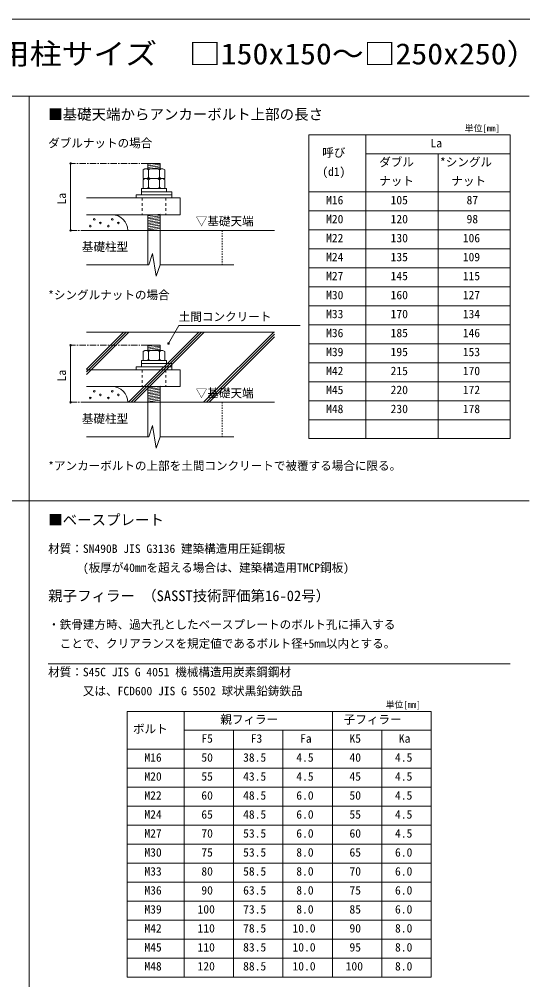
# Model space of a CAD drawing. Units: millimetres, scale not verified. Extents: x -29750 to 29507, y -17676 to 20635.
# Drawn here: x -10194 to -249, y 1396 to 20375 of the extents above; entities that cross this region are included whole.
import ezdxf
from ezdxf.enums import TextEntityAlignment as Align

# ---------------------------------------------------------------- set-up
doc = ezdxf.new("R2010")
doc.units = ezdxf.units.MM
doc.header["$LTSCALE"] = 30
for name, pattern in [('USER1', [6.773333, 4.233333, -0.846667, 0.846667, -0.846667]), ('USER2', [3.386667, 1.693333, -1.693333]), ('USER3', [1.693333, 0.846667, -0.846667])]:
    doc.linetypes.add(name, pattern=pattern)
doc.layers.add('0-2_0-8_文字', color=7, linetype='Continuous', lineweight=18)
doc.layers.add('0-3_0-0', color=7, linetype='Continuous', lineweight=18)
doc.styles.add('ＭＳ ゴシック', font='')
doc.styles.get('ＭＳ ゴシック').set_extended_font_data('MS Gothic')

msp = doc.modelspace()

# ---------------------------------------------------------------- linework, layer by layer
at = {"layer": '0-2_0-8_文字'}
msp.add_line((-9622.58, 7637.31), (-496.54, 7637.31), dxfattribs=at)
at = {"layer": '0-3_0-0', "lineweight": 9}
for p, q in [((-29749.66, 20374.93), (29506.58, 20374.93)), ((-121.54, 18852.91), (-29749.66, 18852.91)), ((-9997.58, 18852.91), (-9997.58, 10862.31)), ((-7657.03, 17421.53), (-7657.03, 17524.93)), ((-7408.88, 17524.93), (-7657.03, 17524.93)), ((-7408.88, 17421.53), (-7408.88, 17524.93)), ((-7748.02, 17400.26), (-7748.02, 17225.07)), ((-7677.64, 17421.53), (-7640.34, 17400.26)), ((-7462.86, 17421.53), (-7425.56, 17400.26)), ((-7388.27, 17421.53), (-7425.56, 17400.26)), ((-7425.56, 17400.26), (-7425.56, 17246.34)), ((-7355.18, 17421.53), (-7317.89, 17400.26)), ((-7317.89, 17400.26), (-7317.89, 17225.07)), ((-7317.89, 17225.07), (-7748.02, 17225.07)), ((-7710.8, 17225.07), (-7748.02, 17203.87)), ((-7748.02, 17203.87), (-7748.02, 17028.61)), ((-7355.11, 17225.07), (-7710.8, 17225.07)), ((-7677.64, 17225.07), (-7640.34, 17246.34)), ((-7603.05, 17225.07), (-7640.34, 17246.34)), ((-7603.16, 17225.07), (-7640.28, 17203.87)), ((-7462.86, 17225.07), (-7425.56, 17246.34)), ((-7462.85, 17225.07), (-7425.63, 17203.87)), ((-7388.27, 17225.07), (-7425.56, 17246.34)), ((-7355.11, 17225.07), (-7317.89, 17203.87)), ((-7317.89, 17203.87), (-7317.89, 17028.61)), ((-7884.51, 16842.5), (-7884.51, 16904.54)), ((-7884.51, 16904.54), (-7181.4, 16904.54)), ((-7284.8, 17028.61), (-7781.11, 17028.61)), ((-7781.11, 16904.54), (-7781.11, 17028.61)), ((-7781.11, 16966.58), (-7181.4, 16966.58)), ((-7181.4, 16904.54), (-7781.11, 16904.54)), ((-7355.11, 17028.61), (-7710.8, 17028.61)), ((-7677.61, 17028.61), (-7640.28, 17049.91)), ((-7603.16, 17028.61), (-7640.28, 17049.91)), ((-7462.85, 17028.61), (-7425.63, 17049.91)), ((-7388.3, 17028.61), (-7425.63, 17049.91)), ((-7284.8, 16966.58), (-7284.8, 17028.61)), ((-7181.4, 16966.58), (-7181.4, 16904.54)), ((-7181.4, 16904.54), (-7181.4, 16842.5)), ((-8866.79, 16842.5), (-7015.96, 16842.5)), ((-7181.4, 16842.5), (-7884.51, 16842.5)), ((-7015.96, 16842.5), (-7015.96, 16511.62)), ((-7015.96, 16511.62), (-8866.79, 16511.62)), ((-7657.03, 16511.62), (-7657.03, 15520.9)), ((-7408.88, 16511.62), (-7408.88, 15520.9)), ((-8866.79, 16201.43), (-5154.8, 16201.43)), ((-8866.79, 14194.29), (-5154.8, 14194.29)), ((-7657.03, 13829.1), (-7657.03, 13932.5)), ((-7408.88, 13932.5), (-7657.03, 13932.5)), ((-7408.88, 13829.1), (-7408.88, 13932.5)), ((-7748.02, 13807.83), (-7748.02, 13632.65)), ((-7677.64, 13829.1), (-7640.34, 13807.83)), ((-7462.86, 13829.1), (-7425.56, 13807.83)), ((-7388.27, 13829.1), (-7425.56, 13807.83)), ((-7425.56, 13807.83), (-7425.56, 13653.92)), ((-7355.18, 13829.1), (-7317.89, 13807.83)), ((-7317.89, 13807.83), (-7317.89, 13632.65)), ((-7884.51, 13446.53), (-7884.51, 13508.57)), ((-7884.51, 13508.57), (-7181.4, 13508.57)), ((-7284.8, 13632.65), (-7781.11, 13632.65)), ((-7781.11, 13508.57), (-7781.11, 13632.65)), ((-7781.11, 13570.61), (-7181.4, 13570.61)), ((-7181.4, 13508.57), (-7781.11, 13508.57)), ((-7677.64, 13632.65), (-7640.34, 13653.92)), ((-7603.05, 13632.65), (-7640.34, 13653.92)), ((-7462.86, 13632.65), (-7425.56, 13653.92)), ((-7388.27, 13632.65), (-7425.56, 13653.92)), ((-7284.8, 13570.61), (-7284.8, 13632.65)), ((-7181.4, 13570.61), (-7181.4, 13508.57)), ((-7181.4, 13508.57), (-7181.4, 13446.53)), ((-8866.79, 13446.53), (-7015.96, 13446.53)), ((-7181.4, 13446.53), (-7884.51, 13446.53)), ((-7657.03, 13115.66), (-7657.03, 12124.93)), ((-7408.88, 13115.66), (-7408.88, 12124.93)), ((-8866.79, 12805.46), (-5154.8, 12805.46)), ((-19873.62, 10862.31), (-121.54, 10862.31)), ((-9997.58, 10862.31), (-9997.58, -17675.56))]:
    msp.add_line(p, q, dxfattribs=at)
at = {"layer": '0-3_0-0', "color": 5}
for p, q in [((-4471.54, 12087.43), (-4471.54, 18087.43)), ((-4471.54, 18087.43), (-496.54, 18087.43)), ((-3346.54, 12087.43), (-3346.54, 18087.43)), ((-496.54, 12087.43), (-496.54, 18087.43)), ((-3346.54, 17712.43), (-496.54, 17712.43)), ((-1921.54, 12087.43), (-1921.54, 17712.43)), ((-9179.17, 17524.93), (-9179.17, 16201.43)), ((-7657.03, 17509.42), (-7532.95, 17524.93)), ((-7657.03, 17478.4), (-7408.88, 17509.42)), ((-7657.03, 17447.38), (-7408.88, 17478.4)), ((-7615.68, 17421.53), (-7408.88, 17447.38)), ((-4471.54, 16962.43), (-496.54, 16962.43)), ((-7657.03, 16490.95), (-7408.88, 16521.96)), ((-4471.54, 16587.43), (-496.54, 16587.43)), ((-7657.03, 16459.93), (-7408.88, 16490.95)), ((-7657.03, 16428.91), (-7408.88, 16459.93)), ((-7657.03, 16397.89), (-7408.88, 16428.91)), ((-7657.03, 16366.87), (-7408.88, 16397.89)), ((-7657.03, 16335.85), (-7408.88, 16366.87)), ((-7657.03, 16304.83), (-7408.88, 16335.85)), ((-7657.03, 16273.81), (-7408.88, 16304.83)), ((-7657.03, 16242.79), (-7408.88, 16273.81)), ((-7657.03, 16211.77), (-7408.88, 16242.79)), ((-4471.54, 16212.43), (-496.54, 16212.43)), ((-4471.54, 15837.43), (-496.54, 15837.43)), ((-7636.78, 15520.9), (-7561.78, 15745.9)), ((-7561.78, 15745.9), (-7486.78, 15295.9)), ((-8866.79, 15520.9), (-7636.78, 15520.9)), ((-7486.78, 15295.9), (-7411.78, 15520.9)), ((-7411.78, 15520.9), (-5953.06, 15520.9)), ((-4471.54, 15462.43), (-496.54, 15462.43)), ((-4471.54, 15087.43), (-496.54, 15087.43)), ((-4471.54, 14712.43), (-496.54, 14712.43)), ((-7042.49, 14320.21), (-7245.75, 13968.15)), ((-7042.49, 14320.21), (-4645.15, 14320.21)), ((-4471.54, 14337.43), (-496.54, 14337.43)), ((-8866.79, 13354.04), (-8026.54, 14194.29)), ((-8866.79, 13407.07), (-8079.57, 14194.29)), ((-8866.79, 13460.11), (-8132.61, 14194.29)), ((-8036.51, 12805.46), (-6647.68, 14194.29)), ((-7983.48, 12805.46), (-6594.65, 14194.29)), ((-7930.44, 12805.46), (-6541.62, 14194.29)), ((-6551.59, 12805.46), (-5162.76, 14194.29)), ((-6498.55, 12805.46), (-5154.8, 14149.22)), ((-6445.52, 12805.46), (-5154.8, 14096.18)), ((-9179.17, 13932.5), (-9179.17, 12805.46)), ((-7657.03, 13916.99), (-7532.95, 13932.5)), ((-7657.03, 13885.97), (-7408.88, 13916.99)), ((-7657.03, 13854.95), (-7408.88, 13885.97)), ((-7615.68, 13829.1), (-7408.88, 13854.95)), ((-4471.54, 13962.43), (-496.54, 13962.43)), ((-4471.54, 13587.43), (-496.54, 13587.43)), ((-7657.03, 13094.98), (-7408.88, 13126)), ((-4471.54, 13212.43), (-496.54, 13212.43)), ((-7657.03, 13063.96), (-7408.88, 13094.98)), ((-7657.03, 13032.94), (-7408.88, 13063.96)), ((-7657.03, 13001.92), (-7408.88, 13032.94)), ((-7657.03, 12970.9), (-7408.88, 13001.92)), ((-7657.03, 12939.88), (-7408.88, 12970.9)), ((-7657.03, 12908.86), (-7408.88, 12939.88)), ((-7657.03, 12877.84), (-7408.88, 12908.86)), ((-7657.03, 12846.82), (-7408.88, 12877.84)), ((-7657.03, 12815.8), (-7408.88, 12846.82)), ((-4471.54, 12837.43), (-496.54, 12837.43)), ((-7636.78, 12124.93), (-7561.78, 12349.93)), ((-7561.78, 12349.93), (-7486.78, 11899.93)), ((-4471.54, 12462.43), (-496.54, 12462.43)), ((-8866.79, 12124.93), (-7636.78, 12124.93)), ((-4471.54, 12087.43), (-496.54, 12087.43)), ((-8059.56, 6699.81), (-2059.56, 6699.81)), ((-8059.56, 1449.81), (-8059.56, 6699.81)), ((-6934.56, 1449.81), (-6934.56, 6699.81)), ((-4009.56, 1449.81), (-4009.56, 6699.81)), ((-2059.56, 1449.81), (-2059.56, 6699.81)), ((-6934.56, 6324.81), (-2059.56, 6324.81)), ((-5959.56, 1449.81), (-5959.56, 6324.81)), ((-4984.56, 1449.81), (-4984.56, 6324.81)), ((-3034.56, 1449.81), (-3034.56, 6324.81)), ((-8059.56, 5949.81), (-2059.56, 5949.81)), ((-8059.56, 5574.81), (-2059.56, 5574.81)), ((-8059.56, 5199.81), (-2059.56, 5199.81)), ((-8059.56, 4824.81), (-2059.56, 4824.81)), ((-8059.56, 4449.81), (-2059.56, 4449.81)), ((-8059.56, 4074.81), (-2059.56, 4074.81)), ((-8059.56, 3699.81), (-2059.56, 3699.81)), ((-8059.56, 3324.81), (-2059.56, 3324.81)), ((-8059.56, 2949.81), (-2059.56, 2949.81)), ((-8059.56, 2574.81), (-2059.56, 2574.81)), ((-8059.56, 2199.81), (-2059.56, 2199.81)), ((-8059.56, 1824.81), (-2059.56, 1824.81)), ((-8059.56, 1449.81), (-2059.56, 1449.81))]:
    msp.add_line(p, q, dxfattribs=at)
at = {"layer": '0-3_0-0', "color": 5, "linetype": 'USER1'}
for p, q in [((-7657.03, 17524.93), (-9179.17, 17524.93)), ((-9179.17, 16201.43), (-8866.79, 16201.43)), ((-7657.03, 13932.5), (-9179.17, 13932.5)), ((-9179.17, 12805.46), (-8866.79, 12805.46))]:
    msp.add_line(p, q, dxfattribs=at)
at = {"layer": '0-3_0-0', "color": 5, "linetype": 'USER2'}
for p, q in [((-7765.6, 16842.5), (-7765.6, 16511.62)), ((-7300.31, 16842.5), (-7300.31, 16511.62)), ((-7765.6, 13446.53), (-7765.6, 13115.66)), ((-7300.31, 13446.53), (-7300.31, 13115.66))]:
    msp.add_line(p, q, dxfattribs=at)
at = {"layer": '0-3_0-0', "color": 5, "linetype": 'USER3'}
for p, q in [((-6188.78, 16201.43), (-6188.78, 15520.9)), ((-6188.78, 12805.46), (-6188.78, 12124.93))]:
    msp.add_line(p, q, dxfattribs=at)
at = {"layer": '0-3_0-0', "lineweight": 9}
for points in [[(-7355.18, 17421.53), (-7710.73, 17421.53), (-7748.02, 17400.26)], [(-7603.05, 17421.53), (-7640.34, 17400.26), (-7640.34, 17246.34)], [(-7677.61, 17225.07), (-7640.28, 17203.87), (-7640.28, 17049.91)], [(-7388.3, 17225.07), (-7425.63, 17203.87), (-7425.63, 17049.91)], [(-7355.18, 13829.1), (-7710.73, 13829.1), (-7748.02, 13807.83)], [(-7603.05, 13829.1), (-7640.34, 13807.83), (-7640.34, 13653.92)], [(-7015.96, 13446.53), (-7015.96, 13115.66), (-8866.79, 13115.66)]]:
    msp.add_lwpolyline(points, dxfattribs=at)
at = {"layer": '0-3_0-0', "color": 5}
msp.add_lwpolyline([(-7486.78, 11899.93), (-7411.78, 12124.93), (-5953.06, 12124.93)], dxfattribs=at)
at = {"layer": '0-3_0-0', "lineweight": 9}
for centre in [(-8713.32, 16419.6), (-8590.81, 16348.88), (-8357.63, 16419.6), (-8235.12, 16348.88), (-8789.73, 16287.25), (-8434.04, 16287.25), (-8789.73, 12891.28), (-8713.32, 13023.63), (-8590.81, 12952.91), (-8434.04, 12891.28), (-8357.63, 13023.63), (-8235.12, 12952.91)]:
    msp.add_circle(centre, 16.15, dxfattribs=at)
at = {"layer": '0-3_0-0', "color": 5}
for centre, start, end in [((-9179.17, 17524.93), 90, 180), ((-9179.17, 17524.93), 180, 270), ((-9179.17, 17524.93), 0, 90), ((-9179.17, 17524.93), 270, 360), ((-9179.17, 16201.43), 90, 180), ((-9179.17, 16201.43), 180, 270), ((-9179.17, 16201.43), 0, 90), ((-9179.17, 16201.43), 270, 360), ((-9179.17, 13932.5), 90, 180), ((-9179.17, 13932.5), 180, 270), ((-9179.17, 13932.5), 0, 90), ((-9179.17, 13932.5), 270, 360), ((-7245.75, 13968.15), 90, 180), ((-7245.75, 13968.15), 180, 270), ((-7245.75, 13968.15), 0, 90), ((-7245.75, 13968.15), 270, 360), ((-9179.17, 12805.46), 90, 180), ((-9179.17, 12805.46), 180, 270), ((-9179.17, 12805.46), 0, 90), ((-9179.17, 12805.46), 270, 360)]:
    msp.add_arc(centre, 15, start, end, dxfattribs=at)
at = {"layer": '0-3_0-0', "lineweight": 9}
for centre in [(-8360.14, 16201.43), (-8360.14, 12805.46)]:
    msp.add_arc(centre, 310.19, 0, 90, dxfattribs=at)

# ---------------------------------------------------------------- texts
at = {"layer": '0-2_0-8_文字', "style": 'ＭＳ ゴシック', "width": 1.1}
msp.add_text('（適用柱サイズ\u3000□150x150～□250x250）', height=419, dxfattribs=at).set_placement((-11872.58, 19355.68), align=Align.BOTTOM_LEFT)
at = {"layer": '0-3_0-0', "style": 'ＭＳ ゴシック'}
for s, height, p in [('■基礎天端からアンカーボルト上部の長さ', 209.5, (-9622.58, 18327.8)), ('単位[mm]', 125.7, (-1396.54, 18119.15)), ('ダブルナットの場合', 167.6, (-9622.58, 17792.23)), ('呼び', 167.6, (-4209.04, 17604.73)), ('La', 167.6, (-2071.54, 17792.23)), ('ダブル', 167.6, (-3084.04, 17417.23)), ('*シングル', 167.6, (-1884.04, 17417.23)), ('(d1)', 167.6, (-4209.04, 17229.73)), ('ナット', 167.6, (-3084.04, 17042.23)), ('ナット', 167.6, (-1659.04, 17042.23)), ('M16', 167.6, (-4134.04, 16667.23)), ('105', 167.6, (-2859.04, 16667.23)), ('87', 167.6, (-1359.04, 16667.23)), ('▽基礎天端', 167.6, (-6707.54, 16248.34)), ('M20', 167.6, (-4134.04, 16292.23)), ('120', 167.6, (-2859.04, 16292.23)), ('98', 167.6, (-1359.04, 16292.23)), ('M22', 167.6, (-4134.04, 15917.23)), ('130', 167.6, (-2859.04, 15917.23)), ('106', 167.6, (-1434.04, 15917.23)), ('基礎柱型', 167.6, (-8956.23, 15742.7)), ('M24', 167.6, (-4134.04, 15542.23)), ('135', 167.6, (-2859.04, 15542.23)), ('109', 167.6, (-1434.04, 15542.23)), ('M27', 167.6, (-4134.04, 15167.23)), ('145', 167.6, (-2859.04, 15167.23)), ('115', 167.6, (-1434.04, 15167.23)), ('*シングルナットの場合', 167.6, (-9622.58, 14792.23)), ('M30', 167.6, (-4134.04, 14792.23)), ('160', 167.6, (-2859.04, 14792.23)), ('127', 167.6, (-1434.04, 14792.23)), ('M33', 167.6, (-4134.04, 14417.23)), ('170', 167.6, (-2859.04, 14417.23)), ('134', 167.6, (-1434.04, 14417.23)), ('土間コンクリート', 167.6, (-7042.49, 14362.51)), ('M36', 167.6, (-4134.04, 14042.23)), ('185', 167.6, (-2859.04, 14042.23)), ('146', 167.6, (-1434.04, 14042.23)), ('M39', 167.6, (-4134.04, 13667.23)), ('195', 167.6, (-2859.04, 13667.23)), ('153', 167.6, (-1434.04, 13667.23)), ('M42', 167.6, (-4134.04, 13292.23)), ('215', 167.6, (-2859.04, 13292.23)), ('170', 167.6, (-1434.04, 13292.23)), ('M45', 167.6, (-4134.04, 12917.23)), ('220', 167.6, (-2859.04, 12917.23)), ('172', 167.6, (-1434.04, 12917.23)), ('▽基礎天端', 167.6, (-6707.54, 12852.37)), ('M48', 167.6, (-4134.04, 12542.23)), ('230', 167.6, (-2859.04, 12542.23)), ('178', 167.6, (-1434.04, 12542.23)), ('基礎柱型', 167.6, (-8956.23, 12346.73)), ('*アンカーボルトの上部を土間コンクリートで被覆する場合に限る。', 167.6, (-9622.58, 11417.23)), ('■ベースプレート', 209.5, (-9622.58, 10315.18)), ('材質：SN490B JIS G3136 建築構造用圧延鋼板', 167.6, (-9622.58, 9779.61)), ('\u3000\u3000\u3000(板厚が40㎜を超える場合は、建築構造用TMCP鋼板)', 167.6, (-9622.58, 9404.61)), ('親子フィラー （SASST技術評価第16-02号）', 209.5, (-9622.58, 8815.18)), ('・鉄骨建方時、過大孔としたベースプレートのボルト孔に挿入する', 167.6, (-9622.58, 8279.61)), ('\u3000ことで、クリアランスを規定値であるボルト径+5mm以内とする。', 167.6, (-9622.58, 7904.61)), ('材質：S45C JIS G 4051 機械構造用炭素鋼鋼材', 167.6, (-9622.58, 7342.11)), ('\u3000\u3000\u3000又は、FCD600 JIS G 5502 球状黒鉛鋳鉄品', 167.6, (-9622.58, 6967.11)), ('単位[mm]', 125.7, (-2959.56, 6731.53)), ('親フィラー', 167.6, (-6222.06, 6404.61)), ('ボルト', 167.6, (-7947.06, 6217.11)), ('子フィラー', 167.6, (-3784.56, 6404.61)), ('F5', 167.6, (-6597.06, 6029.61)), ('F3', 167.6, (-5622.06, 6029.61)), ('Fa', 167.6, (-4647.06, 6029.61)), ('K5', 167.6, (-3672.06, 6029.61)), ('Ka', 167.6, (-2697.06, 6029.61)), ('M16', 167.6, (-7722.06, 5654.61)), ('50', 167.6, (-6597.06, 5654.61)), ('38.5', 167.6, (-5772.06, 5654.61)), ('4.5', 167.6, (-4722.06, 5654.61)), ('40', 167.6, (-3672.06, 5654.61)), ('4.5', 167.6, (-2772.06, 5654.61)), ('M20', 167.6, (-7722.06, 5279.61)), ('55', 167.6, (-6597.06, 5279.61)), ('43.5', 167.6, (-5772.06, 5279.61)), ('4.5', 167.6, (-4722.06, 5279.61)), ('45', 167.6, (-3672.06, 5279.61)), ('4.5', 167.6, (-2772.06, 5279.61)), ('M22', 167.6, (-7722.06, 4904.61)), ('60', 167.6, (-6597.06, 4904.61)), ('48.5', 167.6, (-5772.06, 4904.61)), ('6.0', 167.6, (-4722.06, 4904.61)), ('50', 167.6, (-3672.06, 4904.61)), ('4.5', 167.6, (-2772.06, 4904.61)), ('M24', 167.6, (-7722.06, 4529.61)), ('65', 167.6, (-6597.06, 4529.61)), ('48.5', 167.6, (-5772.06, 4529.61)), ('6.0', 167.6, (-4722.06, 4529.61)), ('55', 167.6, (-3672.06, 4529.61)), ('4.5', 167.6, (-2772.06, 4529.61)), ('M27', 167.6, (-7722.06, 4154.61)), ('70', 167.6, (-6597.06, 4154.61)), ('53.5', 167.6, (-5772.06, 4154.61)), ('6.0', 167.6, (-4722.06, 4154.61)), ('60', 167.6, (-3672.06, 4154.61)), ('4.5', 167.6, (-2772.06, 4154.61)), ('M30', 167.6, (-7722.06, 3779.61)), ('75', 167.6, (-6597.06, 3779.61)), ('53.5', 167.6, (-5772.06, 3779.61)), ('8.0', 167.6, (-4722.06, 3779.61)), ('65', 167.6, (-3672.06, 3779.61)), ('6.0', 167.6, (-2772.06, 3779.61)), ('M33', 167.6, (-7722.06, 3404.61)), ('80', 167.6, (-6597.06, 3404.61)), ('58.5', 167.6, (-5772.06, 3404.61)), ('8.0', 167.6, (-4722.06, 3404.61)), ('70', 167.6, (-3672.06, 3404.61)), ('6.0', 167.6, (-2772.06, 3404.61)), ('M36', 167.6, (-7722.06, 3029.61)), ('90', 167.6, (-6597.06, 3029.61)), ('63.5', 167.6, (-5772.06, 3029.61)), ('8.0', 167.6, (-4722.06, 3029.61)), ('75', 167.6, (-3672.06, 3029.61)), ('6.0', 167.6, (-2772.06, 3029.61)), ('M39', 167.6, (-7722.06, 2654.61)), ('100', 167.6, (-6672.06, 2654.61)), ('73.5', 167.6, (-5772.06, 2654.61)), ('8.0', 167.6, (-4722.06, 2654.61)), ('85', 167.6, (-3672.06, 2654.61)), ('6.0', 167.6, (-2772.06, 2654.61)), ('M42', 167.6, (-7722.06, 2279.61)), ('110', 167.6, (-6672.06, 2279.61)), ('78.5', 167.6, (-5772.06, 2279.61)), ('10.0', 167.6, (-4797.06, 2279.61)), ('90', 167.6, (-3672.06, 2279.61)), ('8.0', 167.6, (-2772.06, 2279.61)), ('M45', 167.6, (-7722.06, 1904.61)), ('110', 167.6, (-6672.06, 1904.61)), ('83.5', 167.6, (-5772.06, 1904.61)), ('10.0', 167.6, (-4797.06, 1904.61)), ('95', 167.6, (-3672.06, 1904.61)), ('8.0', 167.6, (-2772.06, 1904.61)), ('M48', 167.6, (-7722.06, 1529.61)), ('120', 167.6, (-6672.06, 1529.61)), ('88.5', 167.6, (-5772.06, 1529.61)), ('10.0', 167.6, (-4797.06, 1529.61)), ('100', 167.6, (-3747.06, 1529.61)), ('8.0', 167.6, (-2772.06, 1529.61))]:
    msp.add_text(s, height=height, dxfattribs=at).set_placement(p, align=Align.BOTTOM_LEFT)
for p in [(-9221.47, 16713.18), (-9221.47, 13218.98)]:
    msp.add_text('La', height=167.6, rotation=90, dxfattribs=at).set_placement(p, align=Align.BOTTOM_LEFT)

doc.saveas('drawing.dxf')
